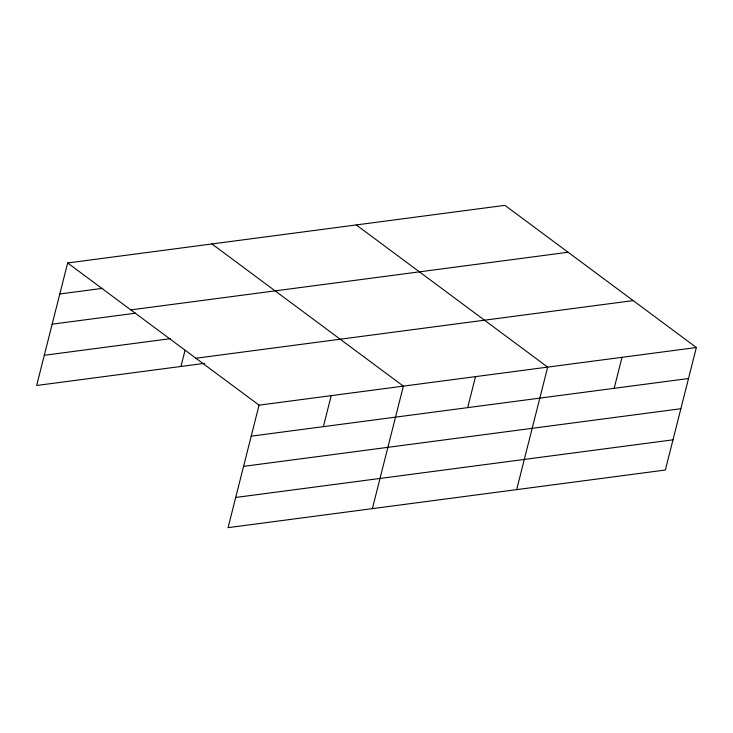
<?xml version="1.0" encoding="UTF-8"?>
<svg xmlns="http://www.w3.org/2000/svg" width="733" height="733" viewBox="0 0 733 733"><rect width="100%" height="100%" fill="white"/><g stroke="black" fill="none" stroke-linecap="round" stroke-linejoin="round"><path stroke-width="1.1" d="M67.647 262.973L259.061 405.157L228.064 527.659L665.353 470.027L696.35 347.515L504.936 205.341L67.647 262.973L36.65 385.485L204.635 363.339M180.959 366.463L185.046 350.282M323.363 426.652L331.215 395.646M372.364 508.638L403.37 386.135L211.956 243.952M467.672 407.63L475.515 376.625M516.673 489.617L547.67 367.114L356.256 224.93M614.162 388.325L622.015 357.319M59.804 293.988L102.647 288.335M130.813 309.894L568.102 252.253M52.162 324.178L135.587 313.183M44.292 355.285L170.56 338.646M195.894 358.235L633.184 300.594M259.061 405.157L696.35 347.515M251.217 436.162L688.507 378.521M243.576 466.362L680.865 408.721M235.705 497.469L672.995 439.827"/></g></svg>
